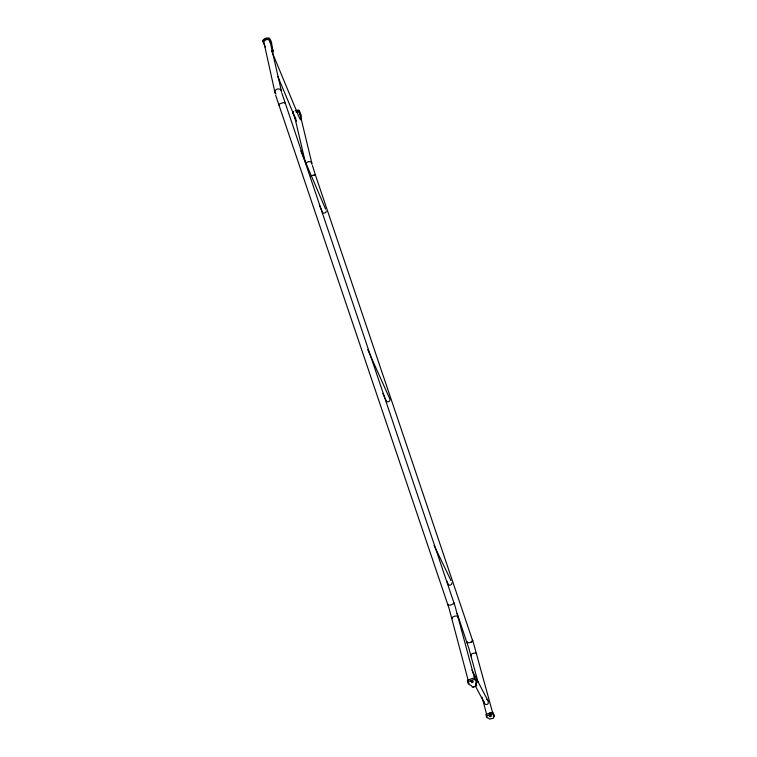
<?xml version="1.0" encoding="UTF-8"?>
<svg xmlns="http://www.w3.org/2000/svg" width="757" height="757" viewBox="0 0 757 757"><rect width="100%" height="100%" fill="white"/><g stroke="black" fill="none" stroke-linecap="round" stroke-linejoin="round"><path stroke-width="1.14" d="M271.422 45.732L273.116 50.7M300.538 116.682L301.381 115.868L299.242 110.361L297.927 110.002L295.164 110.901M262.821 41.559C263.805 39.326 267.448 38.077 269.653 39.08M293.016 113.455L293.29 112.784M272.861 52.347L273.296 51.504C270.836 46.603 273.296 43.48 269.473 38.276C267.268 37.282 263.625 38.531 262.641 40.755L265.47 47.492M471.034 681.158L471.904 682.795L473.239 682.066L472.661 680.988L471.034 681.158L472.642 681.016M300.775 119.265L301.201 118.518M300.974 120.079L301.4 119.322L300.34 115.878M489.315 715.223L489.656 716.595L490.687 716.652L491.388 716.075L490.839 715.053L489.315 715.223L491.019 714.712M293.536 111.563L292.827 112.651L294.975 118.139L295.807 118.149M475.784 684.811L476.371 684.3L475.737 682.767M471.318 642.05L472.33 641.349A2.99 0.994 -18.6 0 0 472.245 640.327A2.99 0.994 -18.6 0 1 472.33 641.349L469.898 642.617L467.381 642.863A2.99 0.994 -18.6 0 1 467.315 641.841M314.136 175.359L315.272 174.612L312.452 165.518M476.181 681.65L474.781 678.177L472.699 678.3L467.372 680.411L469.113 683.618M310.569 175.908L315.272 174.612L473.655 643.696L492.854 713.548A3.123 1.192 -14.7 0 0 492.164 713.122M473.125 687.148L476.749 685.728C474.45 682.852 478.85 682.729 475.159 679.616L473.078 679.739L467.75 681.858C468.025 686.107 471.299 683.808 472.236 687.091L474.014 686.779M493.271 715.015L493.98 714.655L492.816 712.432L490.877 712.574L485.89 714.504L487.092 716.718M297.501 110.948L299.441 111.175M475.311 685.908L484.527 703.187M471.904 670.068L487.943 700.698M446.621 580.78L448.172 583.959A3.984 3.558 -26.9 0 0 448.844 584.877A1.921 1.722 -27.2 0 0 451.711 583.988A3.984 3.558 -27.5 0 0 451.825 582.824M434.083 545.456L450.992 580.543M382.872 393.366L386.25 400.803A4.031 3.151 -24.2 0 0 386.884 401.598A1.949 1.523 -24.3 0 0 389.77 400.642A4.031 3.151 -24.4 0 0 389.656 398.513L367.684 349.554M319.284 204.844L322.539 212.367A4.097 2.716 -23.4 0 0 323.135 213.029A1.978 1.306 -23.5 0 0 326.049 212.017A4.088 2.716 -23.6 0 0 326.258 211.08M300.699 150.908L325.567 209.064M277.847 76.561L296.555 121.139M271.403 50.454L299.914 119.057M457.114 613.359L468.99 648.787L478.131 682.53M281.878 93.102L455.071 606.215L474.478 678.158M275.662 95.325L448.986 608.098L468.11 680.089M482.058 697.235L486.59 714.201M299.848 113.38L311.818 163.086M294.312 115.348L304.948 160.607M270.031 41.285L281.263 90.651M275.056 92.874L264.146 43.414A3.142 2.791 -9.7 0 1 266.805 39.563A3.142 2.791 -9.7 0 1 270.173 42.723M279.267 105.024A3.321 0.643 -18.6 0 1 279.333 104.125A3.321 0.643 -18.6 0 1 283.345 102.687A3.321 0.643 -18.6 0 1 284.66 103.094M276.031 94.029A3.312 2.82 -10.7 0 1 275.311 90.471A3.312 2.82 -10.7 0 1 279.305 89.033A3.312 2.82 -10.7 0 1 281.396 92.099M453.604 602.676A3.198 0.946 -18.7 0 1 453.632 603.651L451.011 604.966L448.362 605.288A3.198 0.946 -18.7 0 1 448.343 604.304M305.913 163.853A3.094 2.47 -12.8 0 1 309.528 161.62A3.094 2.47 -12.8 0 1 311.912 164.364M296.129 112.083A2.943 2.46 -12.5 0 1 298.996 112.367A2.943 2.46 -12.5 0 1 299.952 114.657M452.043 618.564A3.208 1.467 -14.6 0 1 455.241 616.084A3.208 1.467 -14.6 0 1 458.08 617.466M471.554 655.846A3.009 1.287 -14.7 0 1 471.441 654.171A3.009 1.287 -14.7 0 1 475.131 653.045A3.009 1.287 -14.7 0 1 476.513 654.332M484.168 701.834A4.116 3.965 -40 0 0 485.256 704.218A1.987 1.911 -40.9 0 0 488.218 703.329A4.116 3.955 -41.4 0 0 487.224 699.657A1.987 1.911 -40.5 0 0 486.429 699.345M489.287 713.359A3.123 1.192 -14.7 0 1 490.858 713.056M494.359 716.018L493.356 716.567L493.782 717.844L493.223 718.298L489.552 719.112C488.738 717.011 486.335 719.141 486.249 715.876L492.533 713.728L494.359 716.018"/></g></svg>
